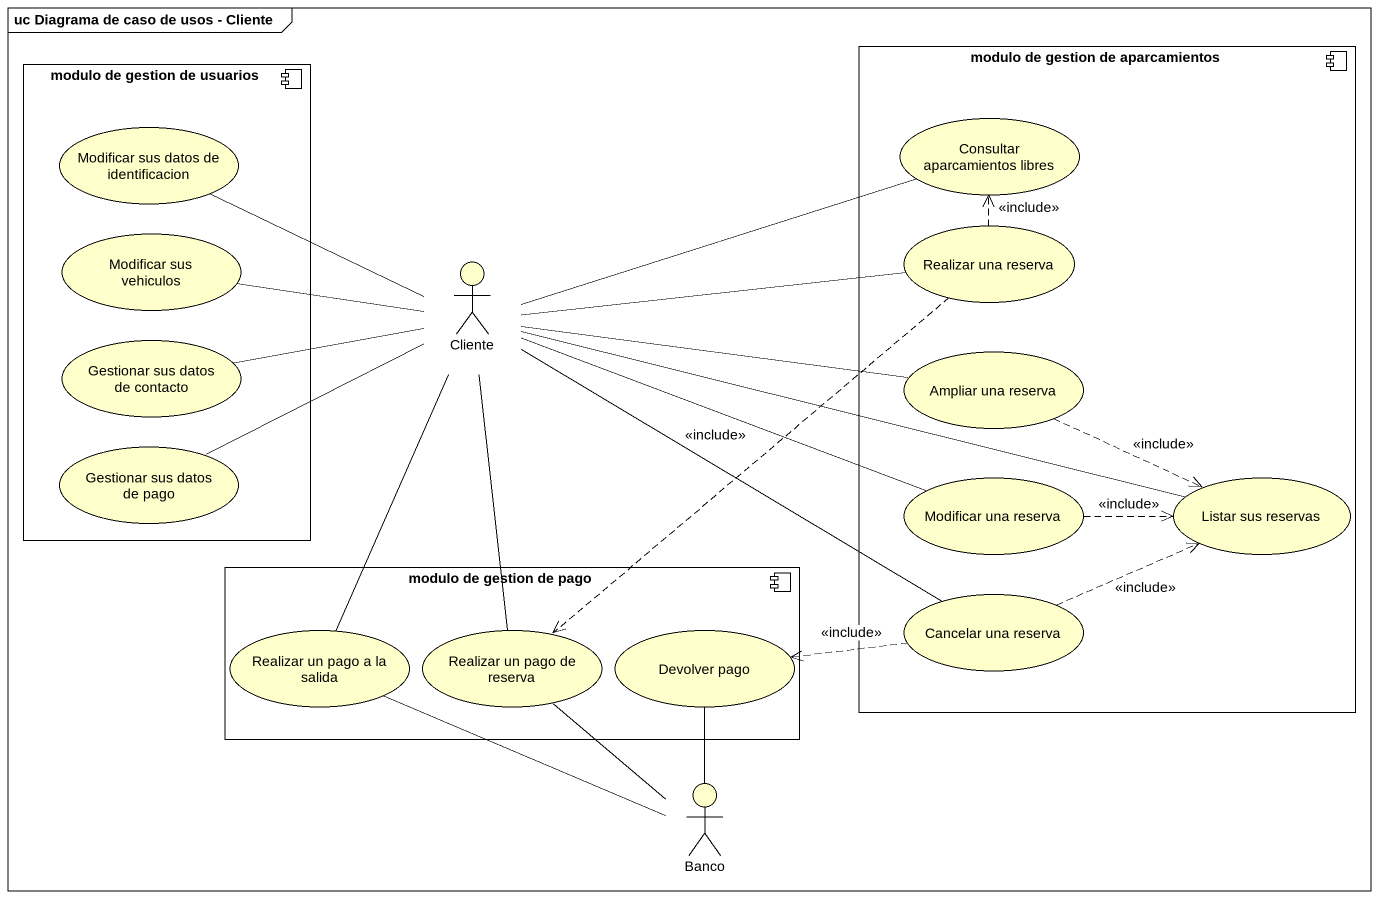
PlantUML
@startuml
mainframe uc Diagrama de caso de usos - Cliente
component "modulo de gestion de usuarios" as modulo_de_gestion_de {
  usecase "Modificar sus datos de identificacion" as Modificar_sus_datos_de #FFFFCC
  usecase "Modificar sus vehiculos" as Modificar_sus_vehiculos #FFFFCC
  usecase "Gestionar sus datos de contacto" as Gestionar_sus_datos_de #FFFFCC
  usecase "Gestionar sus datos de pago" as Gestionar_sus_datos_de_pago #FFFFCC
}
component "modulo de gestion de aparcamientos" as modulo_de_gestion_de_2 {
  usecase "Consultar aparcamientos libres" as Consultar_aparcamientos #FFFFCC
  usecase "Realizar una reserva" as Realizar_una_reserva #FFFFCC
  usecase "Ampliar una reserva" as Ampliar_una_reserva #FFFFCC
  usecase "Modificar una reserva" as Modificar_una_reserva #FFFFCC
  usecase "Listar sus reservas" as Listar_sus_reservas #FFFFCC
  usecase "Cancelar una reserva" as Cancelar_una_reserva #FFFFCC
}
actor Cliente #FFFFCC
component "modulo de gestion de pago" as modulo_de_gestion_de_pago {
  usecase "Realizar un pago a la salida" as Realizar_un_pago_a_la_salida #FFFFCC
  usecase "Realizar un pago de reserva" as Realizar_un_pago_de_reserva #FFFFCC
  usecase "Devolver pago" as Devolver_pago #FFFFCC
}
actor Banco #FFFFCC
Realizar_una_reserva .up.> Consultar_aparcamientos : <<include>>
Realizar_una_reserva ..> Realizar_un_pago_de_reserva : <<include>>
Cliente -left- Modificar_sus_datos_de
Cliente -right- Consultar_aparcamientos
Cliente -left- Modificar_sus_vehiculos
Cliente -right- Realizar_una_reserva
Cliente -left- Gestionar_sus_datos_de
Cliente -right- Ampliar_una_reserva
Cliente -left- Gestionar_sus_datos_de_pago
Cliente -right- Modificar_una_reserva
Cliente -right- Listar_sus_reservas
Cliente -right- Cancelar_una_reserva
Cliente -- Realizar_un_pago_a_la_salida
Cliente -- Realizar_un_pago_de_reserva
Ampliar_una_reserva .right.> Listar_sus_reservas : <<include>>
Modificar_una_reserva .right.> Listar_sus_reservas : <<include>>
Cancelar_una_reserva .right.> Listar_sus_reservas : <<include>>
Cancelar_una_reserva .left.> Devolver_pago : <<include>>
Realizar_un_pago_a_la_salida -right- Banco
Realizar_un_pago_de_reserva -- Banco
Banco -up- Devolver_pago
@enduml
